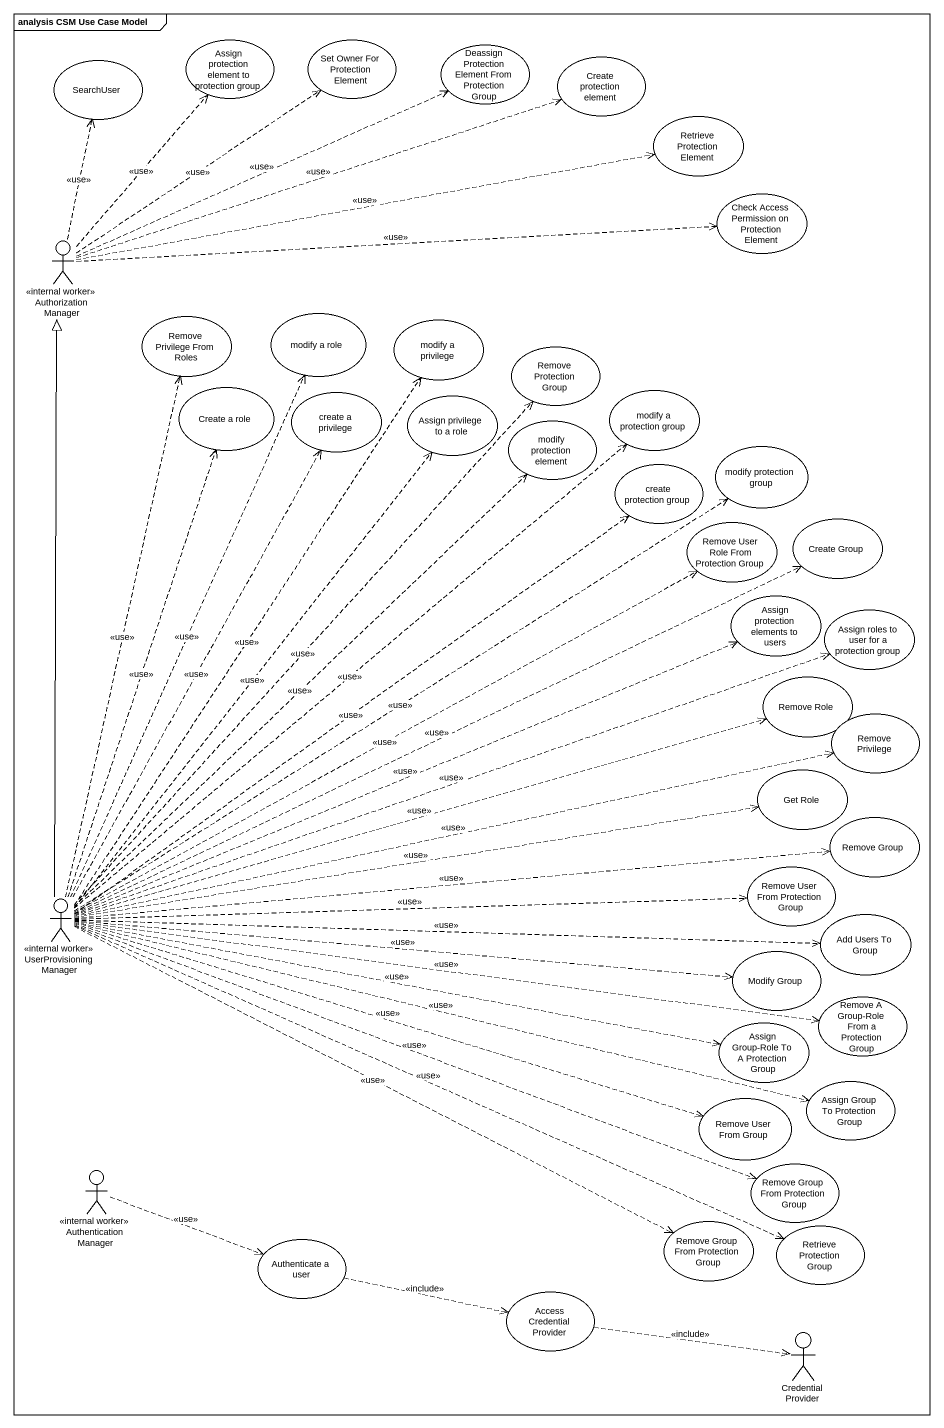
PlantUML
@startuml
mainframe analysis CSM Use Case Model
usecase SearchUser
usecase "Assign protection element to protection group" as Assign_protection_element
usecase "Set Owner For Protection Element" as Set_Owner_For_Protection
usecase "Deassign Protection Element From Protection Group" as Deassign_Protection_Element
usecase "Create protection element" as Create_protection_element
usecase "Retrieve Protection Element" as Retrieve_Protection_Element
usecase "Check Access Permission on Protection Element" as Check_Access_Permission_on
actor AuthorizationManager <<internal worker>>
usecase "Remove Privilege From Roles" as Remove_Privilege_From_Roles
usecase "modify a role" as modify_a_role
usecase "modify a privilege" as modify_a_privilege
usecase "Remove Protection Group" as Remove_Protection_Group
usecase "Create a role" as Create_a_role
usecase "create a privilege" as create_a_privilege
usecase "Assign privilege to a role" as Assign_privilege_to_a_role
usecase "modify protection element" as modify_protection_element
usecase "modify a protection group" as modify_a_protection_group
usecase "modify protection group" as modify_protection_group
usecase "create protection group" as create_protection_group
usecase "Remove User Role From Protection Group" as Remove_User_Role_From
usecase "Create Group" as Create_Group
usecase "Assign protection elements to users" as Assign_protection_elements
usecase "Assign roles to user for a protection group" as Assign_roles_to_user_for_a
usecase "Remove Role" as Remove_Role
usecase "Remove Privilege" as Remove_Privilege
usecase "Get Role" as Get_Role
usecase "Remove Group" as Remove_Group
usecase "Remove User From Protection Group" as Remove_User_From_Protection
actor UserProvisioningManager <<internal worker>>
usecase "Add Users To Group" as Add_Users_To_Group
usecase "Modify Group" as Modify_Group
usecase "Remove A Group-Role From a Protection Group" as Remove_A_Group_Role_From_a
usecase "Assign Group-Role To A Protection Group" as Assign_Group_Role_To_A
usecase "Assign Group To Protection Group" as Assign_Group_To_Protection
usecase "Remove User From Group" as Remove_User_From_Group
actor AuthenticationManager <<internal worker>>
usecase "Remove Group From Protection Group" as Remove_Group_From
usecase "Remove Group From Protection Group" as Remove_Group_From_2
usecase "Retrieve Protection Group" as Retrieve_Protection_Group
usecase "Authenticate a user" as Authenticate_a_user
usecase "Access Credential Provider" as Access_Credential_Provider
actor "Credential Provider" as Credential_Provider
AuthorizationManager .up.> SearchUser : <<use>>
AuthorizationManager .up.> Assign_protection_element : <<use>>
AuthorizationManager .up.> Set_Owner_For_Protection : <<use>>
AuthorizationManager .right.> Deassign_Protection_Element : <<use>>
AuthorizationManager .right.> Create_protection_element : <<use>>
AuthorizationManager .right.> Retrieve_Protection_Element : <<use>>
AuthorizationManager .right.> Check_Access_Permission_on : <<use>>
UserProvisioningManager -up-|> AuthorizationManager
UserProvisioningManager .up.> Remove_Privilege_From_Roles : <<use>>
UserProvisioningManager .up.> modify_a_role : <<use>>
UserProvisioningManager .up.> modify_a_privilege : <<use>>
UserProvisioningManager .up.> Remove_Protection_Group : <<use>>
UserProvisioningManager .up.> Create_a_role : <<use>>
UserProvisioningManager .up.> create_a_privilege : <<use>>
UserProvisioningManager .up.> Assign_privilege_to_a_role : <<use>>
UserProvisioningManager .up.> modify_protection_element : <<use>>
UserProvisioningManager .up.> modify_a_protection_group : <<use>>
UserProvisioningManager .up.> modify_protection_group : <<use>>
UserProvisioningManager .up.> create_protection_group : <<use>>
UserProvisioningManager .right.> Remove_User_Role_From : <<use>>
UserProvisioningManager .right.> Create_Group : <<use>>
UserProvisioningManager .right.> Assign_protection_elements : <<use>>
UserProvisioningManager .right.> Assign_roles_to_user_for_a : <<use>>
UserProvisioningManager .right.> Remove_Role : <<use>>
UserProvisioningManager .right.> Remove_Privilege : <<use>>
UserProvisioningManager .right.> Get_Role : <<use>>
UserProvisioningManager .right.> Remove_Group : <<use>>
UserProvisioningManager .right.> Remove_User_From_Protection : <<use>>
UserProvisioningManager .right.> Add_Users_To_Group : <<use>>
UserProvisioningManager .right.> Modify_Group : <<use>>
UserProvisioningManager .right.> Remove_A_Group_Role_From_a : <<use>>
UserProvisioningManager .right.> Assign_Group_Role_To_A : <<use>>
UserProvisioningManager .right.> Assign_Group_To_Protection : <<use>>
UserProvisioningManager .right.> Remove_User_From_Group : <<use>>
UserProvisioningManager .right.> Remove_Group_From : <<use>>
UserProvisioningManager .right.> Remove_Group_From_2 : <<use>>
UserProvisioningManager .right.> Retrieve_Protection_Group : <<use>>
AuthenticationManager .right.> Authenticate_a_user : <<use>>
Authenticate_a_user .right.> Access_Credential_Provider : <<include>>
Access_Credential_Provider .right.> Credential_Provider : <<include>>
@enduml
